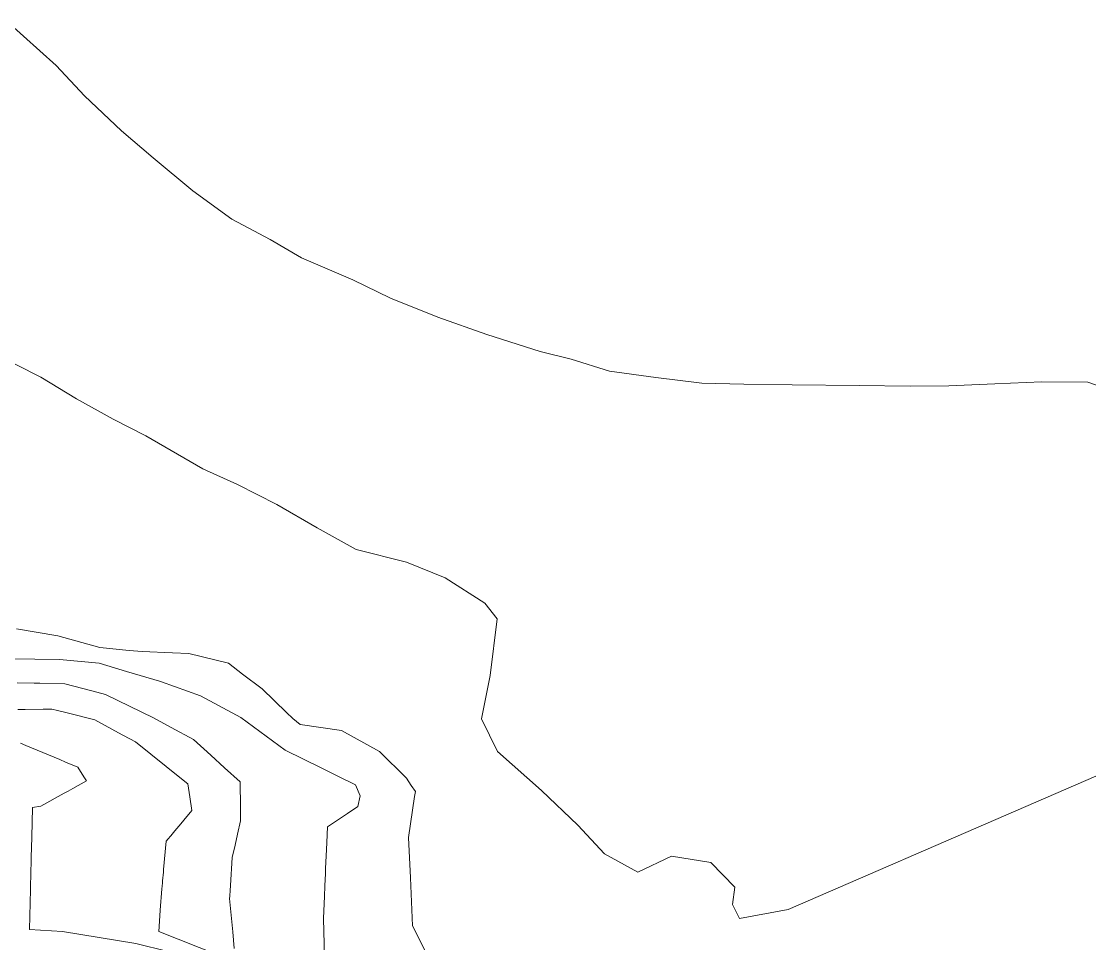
# Model space of a CAD drawing. Header units: metres. Extents: x -436 to 259, y -222 to 285.
# Drawn here: x -32.8 to 27.2, y -108.3 to -56.5 of the extents above; entities that cross this region are included whole.
import ezdxf

# ---------------------------------------------------------------- set-up
doc = ezdxf.new("R2010")
doc.units = ezdxf.units.M
doc.header["$MEASUREMENT"] = 0
doc.layers.add('Nuevo_Estructura - Carga', color=7, linetype='Continuous')
doc.layers.add('Nuevo_Estructura - Carga_Pluma_Nº__89', color=7, linetype='Continuous', lineweight=20, true_color=0x71cebe)

# ---------------------------------------------------------------- blocks, each defined once
blk = doc.blocks.new('Forma_1')
at = {"layer": 'Nuevo_Estructura - Carga_Pluma_Nº__89', "color": 123, "linetype": 'Continuous', "lineweight": 20, "true_color": 0x71cebe, "flags": 128}
for points in [[(-33.593, -56.494), (-30.833, -58.974), (-29.243, -60.674), (-27.163, -62.644), (-25.403, -64.154), (-23.173, -66.014), (-20.973, -67.604), (-18.833, -68.744), (-17.063, -69.764), (-14.193, -71.004), (-12.063, -72.024), (-9.423, -73.104), (-6.663, -74.064), (-3.663, -75.024), (-1.933, -75.444), (0.217, -76.134), (2.817, -76.484), (5.397, -76.804), (7.767, -76.854), (10.467, -76.894), (14.227, -76.934), (17.097, -76.974), (19.277, -76.954), (21.857, -76.844), (24.487, -76.734), (27.067, -76.744), (29.527, -77.604)], [(-17.143, -95.954), (-17.563, -95.624), (-17.918, -95.28), (-19.273, -93.964), (-20.373, -93.13), (-21.173, -92.524), (-23.393, -91.974), (-24.305, -91.936), (-26.013, -91.864), (-26.743, -91.796), (-28.383, -91.644), (-30.743, -90.974), (-33.063, -90.594)], [(-20.513, -99.184), (-21.391, -98.383), (-22.162, -97.68), (-23.123, -96.804), (-24.381, -96.119), (-25.383, -95.574), (-28.063, -94.274), (-28.845, -94.069), (-30.353, -93.674), (-31.752, -93.642), (-32.082, -93.634), (-33.036, -93.612)], [(-6.093, -90.034), (-6.773, -89.154), (-9.003, -87.724), (-11.173, -86.844), (-14.003, -86.144), (-16.193, -84.914), (-18.453, -83.604), (-20.663, -82.484), (-22.613, -81.604), (-25.813, -79.764), (-27.633, -78.814), (-29.693, -77.674), (-31.693, -76.464), (-37.153, -73.704), (-38.953, -72.864), (-40.493, -72.784), (-42.073, -72.624), (-43.513, -72.744), (-44.803, -73.174)], [(-6.973, -95.634), (-6.473, -93.204), (-6.093, -90.034)], [(57.357, -92.484), (55.567, -90.994), (53.287, -90.304), (50.827, -90.104), (42.777, -91.324), (40.297, -92.334), (35.817, -95.264), (10.247, -106.334), (7.517, -106.844)], [(-33.413, -92.264), (-30.643, -92.304), (-28.423, -92.524), (-26.885, -92.978), (-25.033, -93.524), (-24.929, -93.561), (-22.743, -94.344), (-20.473, -95.564), (-17.993, -97.394), (-15.962, -98.397), (-15.061, -98.841), (-14.043, -99.344)], [(-23.453, -99.294), (-23.8, -99.015), (-26.393, -96.934), (-27.059, -96.572), (-27.137, -96.53), (-28.673, -95.694), (-30.22, -95.309), (-30.757, -95.175), (-31.083, -95.094), (-31.567, -95.102), (-32.573, -95.117), (-33, -95.124)], [(1.817, -104.254), (-0.063, -103.214), (-1.553, -101.604), (-3.593, -99.664), (-6.073, -97.474), (-6.973, -95.634)], [(-29.623, -98.354), (-30.315, -98.063), (-30.641, -97.925), (-32.534, -97.128), (-32.838, -97)], [(-10.673, -99.714), (-10.905, -99.376), (-11.183, -98.974), (-12.683, -97.464), (-14.823, -96.294), (-17.143, -95.954)], [(-29.143, -99.124), (-29.286, -98.895), (-29.623, -98.354)], [(-32.173, -100.624), (-31.693, -100.534), (-30.399, -99.819), (-30.171, -99.693), (-29.91, -99.548), (-29.143, -99.124)], [(-23.223, -100.784), (-23.342, -100.012), (-23.453, -99.294)], [(-20.843, -108.534), (-20.929, -107.602), (-21.051, -106.276), (-21.103, -105.714), (-21.095, -105.594), (-21.073, -105.263), (-21.057, -105.012), (-21.055, -104.985), (-20.953, -103.414), (-20.795, -102.728), (-20.654, -102.111), (-20.483, -101.364), (-20.5, -100.086), (-20.501, -100.027), (-20.505, -99.747), (-20.513, -99.184)], [(-14.043, -99.344), (-13.783, -99.954)], [(-13.783, -99.954), (-13.913, -100.564)], [(-10.843, -107.264), (-10.943, -104.554), (-11.063, -102.294), (-10.717, -100.006), (-10.673, -99.714)], [(-32.333, -107.454), (-32.28, -105.209), (-32.256, -104.164), (-32.254, -104.111), (-32.247, -103.779), (-32.238, -103.415), (-32.211, -102.275), (-32.173, -100.624)], [(-13.913, -100.564), (-14.489, -100.947), (-15.613, -101.694)], [(-24.663, -102.514), (-24.312, -102.092), (-24.266, -102.037), (-23.746, -101.413), (-23.67, -101.321), (-23.223, -100.784)], [(-15.613, -101.694), (-15.651, -102.587), (-15.667, -102.968), (-15.713, -104.041), (-15.725, -104.324), (-15.754, -105.011), (-15.78, -105.619), (-15.797, -106.008), (-15.833, -106.844), (-15.733, -110.464)], [(-25.083, -107.584), (-25.016, -106.688), (-24.994, -106.384), (-24.904, -105.176), (-24.893, -105.024), (-24.876, -104.841), (-24.866, -104.737), (-24.821, -104.242), (-24.807, -104.09), (-24.772, -103.702), (-24.698, -102.895), (-24.663, -102.514)], [(3.707, -103.354), (1.817, -104.254)], [(5.917, -103.694), (3.707, -103.354)], [(7.257, -105.084), (5.917, -103.694)], [(7.127, -106.054), (7.257, -105.084)], [(7.517, -106.844), (7.127, -106.054)], [(-9.893, -109.104), (-10.843, -107.264)], [(-15.413, -114.934), (-18.639, -111.324), (-18.863, -111.074), (-19.254, -110.843), (-20.803, -109.93), (-20.863, -109.894), (-23.073, -109.074), (-23.614, -108.94), (-24.427, -108.738), (-24.554, -108.706), (-26.373, -108.254), (-30.483, -107.584), (-32.333, -107.454)], [(-21.733, -108.904), (-25.083, -107.584)]]:
    blk.add_lwpolyline(points, dxfattribs=at)

msp = doc.modelspace()

# ---------------------------------------------------------------- block references
at = {"layer": 'Nuevo_Estructura - Carga', "linetype": 'Continuous', "lineweight": 0}
msp.add_blockref('Forma_1', (0, 0), dxfattribs=at)

doc.saveas('drawing.dxf')
